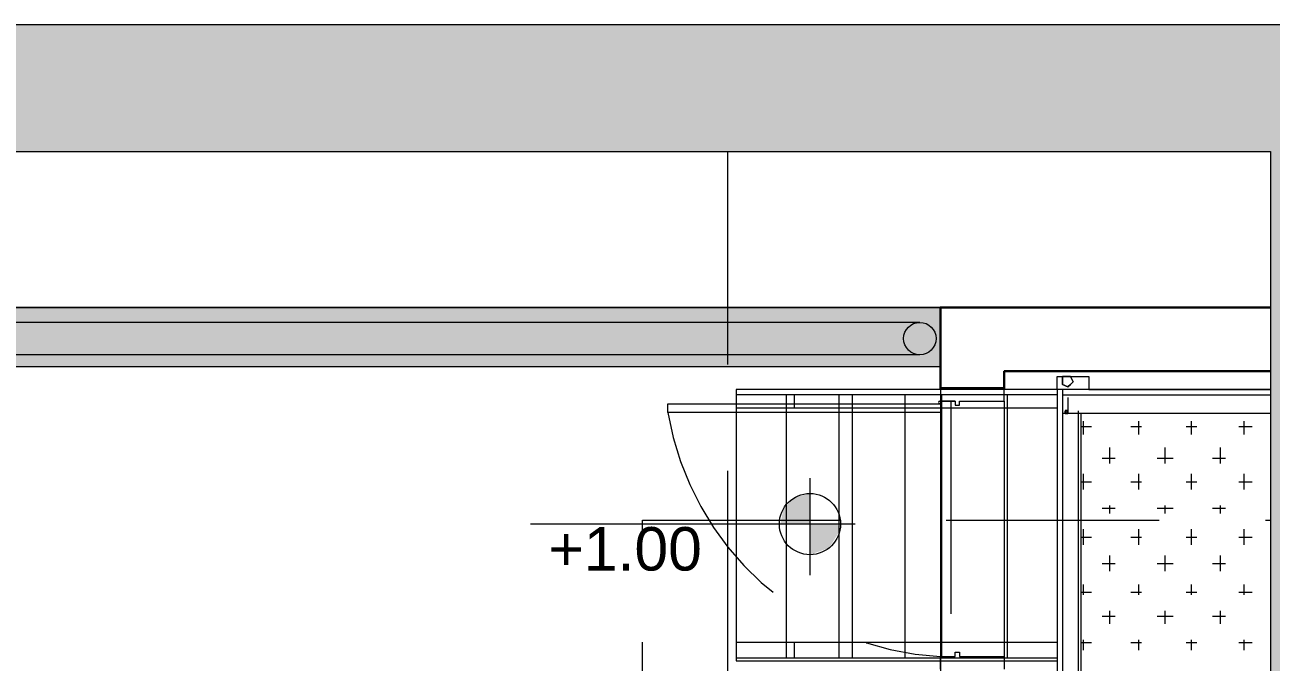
# Model space of a CAD drawing. Header units: metres. Extents: x 149 to 429, y -3 to 162.
# Drawn here: x 363.793 to 366.722, y 108.741 to 110.238 of the extents above; entities that cross this region are included whole.
import ezdxf

# ---------------------------------------------------------------- set-up
doc = ezdxf.new("R2010")
doc.units = ezdxf.units.M
doc.linetypes.add('IMPORT-Dashed _3_', pattern=[0.75, 0.5, -0.25])
doc.layers.add('1053_ARQ_BASE_MATADOURO_2_dwg', color=7, linetype='Continuous', lineweight=5, true_color=0x767676)
doc.layers.add('1053_ARQ_BASE_MATADOURO_dwg', color=7, linetype='Continuous', lineweight=5, true_color=0x767676)
for name, color, linetype, lineweight in [('A-DETL', 7, 'Continuous', 5), ('A-DETL-GENF', 7, 'Continuous', 5), ('A-EQUIPAMENTOS', 7, 'Continuous', 5), ('A-ESQ-PORTAS', 7, 'Continuous', 20), ('A-PAREDE', 7, 'Continuous', 30), ('A-PISO', 7, 'Continuous', 5), ('A-PROJEÇÃO', 7, 'IMPORT-Dashed _3_', 15), ('A-WALL', 7, 'Continuous', 9), ('A_PROJEÇÃO', 7, 'IMPORT-Dashed _3_', 5)]:
    doc.layers.add(name, color=color, linetype=linetype, lineweight=lineweight)
doc.styles.add('Arial_4', font='arial.ttf', dxfattribs={"height": 0.102})

# ---------------------------------------------------------------- blocks, each defined once
blk = doc.blocks.new('1053_ARQ_BASE_MATADOURO_dwg_arq geral tgov-4039641-TÉRREO 1_20 - Dependente 2')
at = {"layer": 'A-ESQ-PORTAS', "color": 253, "true_color": 0xaaaaaa, "flags": 128}
for points in [[(29.3296, 26.1982), (29.3296, 26.1682), (29.3647, 26.1682), (29.3296, 26.1682)], [(29.3647, 26.1682), (29.3647, 26.1582), (29.3747, 26.1582), (29.3747, 26.1682), (29.4796, 26.1682), (29.4796, 26.1982)], [(29.3296, 25.5382), (29.3296, 25.5682), (29.3647, 25.5682), (29.3647, 25.5782), (29.3747, 25.5782), (29.3747, 25.5682), (29.4796, 25.5682), (29.4796, 25.5382)]]:
    blk.add_lwpolyline(points, dxfattribs=at)
blk.add_lwpolyline([(28.6896, 26.1613), (29.3296, 26.1613), (29.3296, 26.1413), (28.6896, 26.1413)], close=True, dxfattribs=at)
at = {"layer": 'A-ESQ-PORTAS', "color": 253, "true_color": 0xaaaaaa}
for start, end in [(0, 180), (180, 0)]:
    blk.add_arc((29.3282, 26.165), 0.003, start, end, dxfattribs=at)
at = {"layer": 'A-PAREDE', "color": 253, "true_color": 0xaaaaaa, "flags": 128}
blk.add_lwpolyline([(30.1053, 26.3882), (29.3296, 26.3882), (29.3296, 26.1982), (29.4796, 26.1982), (29.4796, 26.2382), (30.1053, 26.2382)], dxfattribs=at)
at = {"layer": 'A-PISO', "color": 253, "true_color": 0xaaaaaa}
blk.add_line((29.4796, 26.1682), (29.4796, 25.5682), dxfattribs=at)
at = {"layer": 'A-PROJEÇÃO', "color": 253, "true_color": 0xaaaaaa}
for p, q in [((29.3296, 26.1682), (29.3296, 25.5682)), ((29.3546, 26.1682), (29.3546, 25.5682))]:
    blk.add_line(p, q, dxfattribs=at)
blk.add_arc((29.3672, 26.2541), 0.6869, 189.4446, 266.8656, dxfattribs=at)
at = {"layer": 'A_PROJEÇÃO', "color": 253, "true_color": 0xaaaaaa, "flags": 128}
for points in [[(28.8296, 26.7542), (28.8296, 25.1882), (29.2796, 25.1882)], [(28.6296, 25.1021), (28.6296, 25.8882), (30.1053, 25.8882)]]:
    blk.add_lwpolyline(points, dxfattribs=at)
blk = doc.blocks.new('1053_ARQ_BASE_MATADOURO_dwg_EQUIP-4039643-TÉRREO 1_20 - Dependente 2')
at = {"layer": 'A-EQUIPAMENTOS', "color": 253, "true_color": 0xaaaaaa}
for p, q in [((3.153, 12.9417), (3.153, 13.8914)), ((3.1592, 12.9478), (3.1592, 13.8975)), ((3.1036, 13.5228), (2.3493, 13.5228)), ((2.4668, 12.9046), (2.4668, 13.5228)), ((2.4853, 13.4857), (2.4853, 13.5228)), ((2.5904, 12.9046), (2.5904, 13.5228)), ((2.6213, 12.9046), (2.6213, 13.5228)), ((2.745, 12.9046), (2.745, 13.5228)), ((2.8315, 12.9046), (2.8315, 13.5228)), ((2.9861, 12.9046), (2.9861, 13.5228)), ((3.1654, 13.5043), (3.1654, 13.4795)), ((3.2952, 13.5043), (3.2952, 13.4795)), ((3.4189, 13.5043), (3.4189, 13.4795)), ((3.5425, 13.5043), (3.5425, 13.4795)), ((3.1036, 13.4857), (2.3493, 13.4857)), ((3.1592, 13.4857), (3.1839, 13.4857)), ((3.2767, 13.4857), (3.3014, 13.4857)), ((3.4065, 13.4857), (3.4312, 13.4857)), ((3.5302, 13.4857), (3.5611, 13.4857)), ((3.2272, 13.4424), (3.2272, 13.4115)), ((3.357, 13.4424), (3.357, 13.4115)), ((3.4869, 13.4424), (3.4869, 13.4115)), ((3.2087, 13.4239), (3.2396, 13.4239)), ((3.3385, 13.4239), (3.3756, 13.4239)), ((3.4683, 13.4239), (3.4992, 13.4239)), ((3.1592, 13.3682), (3.1839, 13.3682)), ((3.1654, 13.3744), (3.1654, 13.3497)), ((3.2767, 13.3682), (3.3014, 13.3682)), ((3.2952, 13.3744), (3.2952, 13.3497)), ((3.4065, 13.3682), (3.4312, 13.3682)), ((3.4189, 13.3744), (3.4189, 13.3497)), ((3.5302, 13.3682), (3.5611, 13.3682)), ((3.5425, 13.3744), (3.5425, 13.3497)), ((3.2087, 13.3002), (3.2396, 13.3002)), ((3.2272, 13.3188), (3.2272, 13.2817)), ((3.3385, 13.3002), (3.3756, 13.3002)), ((3.357, 13.3188), (3.357, 13.2817)), ((3.4683, 13.3002), (3.4992, 13.3002)), ((3.4869, 13.3188), (3.4869, 13.2817)), ((3.1592, 13.2384), (3.1839, 13.2384)), ((3.1654, 13.257), (3.1654, 13.2199)), ((3.2767, 13.2384), (3.3014, 13.2384)), ((3.2952, 13.257), (3.2952, 13.2199)), ((3.4065, 13.2384), (3.4312, 13.2384)), ((3.4189, 13.257), (3.4189, 13.2199)), ((3.5302, 13.2384), (3.5611, 13.2384)), ((3.5425, 13.257), (3.5425, 13.2199)), ((3.2272, 13.1828), (3.2272, 13.1642)), ((3.357, 13.1828), (3.357, 13.1642)), ((3.4869, 13.1828), (3.4869, 13.1642)), ((3.2087, 13.1704), (3.2396, 13.1704)), ((3.3385, 13.1704), (3.3756, 13.1704)), ((3.4683, 13.1704), (3.4992, 13.1704)), ((3.1654, 13.1271), (3.1654, 13.09)), ((3.2952, 13.1271), (3.2952, 13.09)), ((3.4189, 13.1271), (3.4189, 13.09)), ((3.5425, 13.1271), (3.5425, 13.09)), ((3.1592, 13.1086), (3.1839, 13.1086)), ((3.2767, 13.1086), (3.3014, 13.1086)), ((3.4065, 13.1086), (3.4312, 13.1086)), ((3.5302, 13.1086), (3.5611, 13.1086)), ((3.2272, 13.0653), (3.2272, 13.0282)), ((3.357, 13.0653), (3.357, 13.0282)), ((3.4869, 13.0653), (3.4869, 13.0282)), ((3.2087, 13.0529), (3.2396, 13.0529)), ((3.3385, 13.0529), (3.3756, 13.0529)), ((3.4683, 13.0529), (3.4992, 13.0529)), ((3.1592, 12.9788), (3.1839, 12.9788)), ((3.1654, 12.9973), (3.1654, 12.9664)), ((3.2767, 12.9788), (3.3014, 12.9788)), ((3.2952, 12.9973), (3.2952, 12.9664)), ((3.4065, 12.9788), (3.4312, 12.9788)), ((3.4189, 12.9973), (3.4189, 12.9664)), ((3.5302, 12.9788), (3.5611, 12.9788)), ((3.5425, 12.9973), (3.5425, 12.9664)), ((3.1159, 12.9478), (3.6045, 12.9478)), ((3.1036, 12.9355), (2.3493, 12.9355)), ((2.4853, 12.9046), (2.4853, 12.9355)), ((3.1036, 12.9046), (2.3493, 12.9046)), ((3.1159, 12.9046), (3.6045, 12.9046))]:
    blk.add_line(p, q, dxfattribs=at)
at = {"layer": 'A-EQUIPAMENTOS', "color": 253, "lineweight": 20, "true_color": 0xaaaaaa}
blk.add_line((3.1283, 12.9107), (3.1283, 12.9417), dxfattribs=at)
at = {"layer": 'A-EQUIPAMENTOS', "color": 253, "true_color": 0xaaaaaa, "flags": 128}
for points in [[(3.1159, 12.8922), (3.1159, 13.947), (3.0974, 13.9346)], [(3.6045, 12.8922), (3.1036, 12.8922), (3.1036, 13.947), (3.6045, 13.947)], [(3.1036, 12.8922), (2.3493, 12.8922), (2.3493, 13.529), (3.1036, 13.529)], [(3.1778, 12.8922), (3.1036, 12.8922), (3.1036, 12.8613), (3.1778, 12.8613), (3.1778, 12.8922), (3.6045, 12.8922)]]:
    blk.add_lwpolyline(points, dxfattribs=at)
at = {"layer": 'A-EQUIPAMENTOS', "color": 253, "lineweight": 25, "true_color": 0xaaaaaa, "flags": 128}
blk.add_lwpolyline([(3.1221, 12.9417), (3.1221, 12.9478), (3.1283, 12.9478), (3.1283, 12.9417)], close=True, dxfattribs=at)
at = {"layer": 'A-EQUIPAMENTOS', "color": 253, "true_color": 0xaaaaaa, "flags": 128}
blk.add_lwpolyline([(3.1407, 12.8737), (3.1345, 12.8613), (3.1283, 12.8613), (3.1159, 12.8613), (3.1159, 12.8737), (3.1159, 12.8798), (3.1283, 12.886), (3.1345, 12.8798), (3.1407, 12.8737), (3.1345, 12.8798), (3.1283, 12.886), (3.1159, 12.8798), (3.1159, 12.8737), (3.1159, 12.8613), (3.1283, 12.8613), (3.1345, 12.8613), (3.1407, 12.8737), (3.1345, 12.8613), (3.1283, 12.8613), (3.1159, 12.8613), (3.1159, 12.8737), (3.1159, 12.8798), (3.1283, 12.886), (3.1345, 12.8798)], close=True, dxfattribs=at)
blk = doc.blocks.new('1053_ARQ_BASE_MATADOURO_dwg_ARQ GALPAO TGOV-4039645-TÉRREO 1_20 - Dependente 2')
at = {"extrusion": (0, 0, -1), "zscale": -1, "rotation": 180}
blk.add_blockref('1053_ARQ_BASE_MATADOURO_dwg_EQUIP-4039643-TÉRREO 1_20 - Dependente 2', (15.564, 29.2313), dxfattribs=at)
blk = doc.blocks.new('1053_ARQ_BASE_MATADOURO_dwg-3625622-TÉRREO 1_20 - Dependente 2')
for name, p in [('1053_ARQ_BASE_MATADOURO_dwg_arq geral tgov-4039641-TÉRREO 1_20 - Dependente 2', (130.2098, 83.186)), ('1053_ARQ_BASE_MATADOURO_dwg_ARQ GALPAO TGOV-4039645-TÉRREO 1_20 - Dependente 2', (172.2746, 93.0419))]:
    blk.add_blockref(name, p)
blk = doc.blocks.new('1053_ARQ_BASE_MATADOURO_2_dwg-3637054-TÉRREO 1_20 - Dependente 2')
at = {"layer": 'A-PISO', "true_color": 0xe2e2e2}
h = blk.add_hatch(color=254, dxfattribs=at)
h.paths.add_polyline_path([(159.233, 75.8793), (159.233, 75.9512), (159.197, 75.9415), (159.1707, 75.9152), (159.1635, 75.8793), (159.2144, 75.8793)])
h.paths.add_polyline_path([(159.233, 75.8074), (159.2778, 75.8231), (159.303, 75.8633), (159.2977, 75.8793), (159.233, 75.8793), (159.233, 75.8092)])
at = {"layer": 'A-PISO', "color": 253, "true_color": 0xaaaaaa}
for p, q in [((159.4912, 76.353), (139.8363, 76.353)), ((159.4912, 76.2768), (139.8363, 76.2768)), ((159.233, 75.9868), (159.233, 75.7596)), ((159.3394, 75.8793), (158.5765, 75.8793))]:
    blk.add_line(p, q, dxfattribs=at)
at = {"layer": 'A-PISO', "color": 253, "true_color": 0xaaaaaa, "flags": 128}
blk.add_lwpolyline([(139.3239, 76.3882), (159.5394, 76.3882), (159.5394, 76.2382), (159.5394, 75.3282)], dxfattribs=at)
at = {"layer": 'A-PISO', "color": 253, "true_color": 0xaaaaaa}
for centre, radius in [((159.4912, 76.3149), 0.0381), ((159.233, 75.8793), 0.0719)]:
    blk.add_circle(centre, radius, dxfattribs=at)
at = {"layer": 'A-PISO', "insert": (158.6186, 75.8721), "char_height": 0.102, "width": 0.430791, "attachment_point": 1, "line_spacing_factor": 0.941778, "style": 'Arial_4'}
blk.add_mtext('+1.00', dxfattribs=at)

msp = doc.modelspace()

# ---------------------------------------------------------------- hatches: boundary and pattern name
at = {"layer": 'A-DETL-GENF', "true_color": 0xffff00}
h = msp.add_hatch(color=2, dxfattribs=at)
h.paths.add_polyline_path([(365.8845, 99.7704), (366.9273, 99.7791), (366.9273, 110.2375), (345.3444, 110.2375), (345.3444, 99.7704), (365.7098, 99.7704)])
h.paths.add_polyline_path([(348.6358, 99.8939), (345.729, 99.8939), (345.729, 109.9402), (366.7201, 109.9402), (366.7201, 99.8939), (349.5005, 99.8939)])
at = {"layer": 'A-WALL', "true_color": 0xeaeaea, "transparency": 33554483}
msp.add_hatch(color=254, dxfattribs=at).paths.add_polyline_path([(365.6194, 109.4342), (365.9444, 109.4342), (365.9444, 109.5742), (346.2892, 109.5742), (346.2892, 109.4342), (365.6021, 109.4342)])

# ---------------------------------------------------------------- linework, layer by layer
at = {"layer": 'A-DETL'}
for p, q in [((366.9273, 110.2375), (345.3444, 110.2375)), ((345.729, 109.9402), (366.7201, 109.9402)), ((366.7201, 109.9402), (366.7201, 99.8939))]:
    msp.add_line(p, q, dxfattribs=at)
at = {"layer": 'A-WALL', "color": 253, "true_color": 0xb6b6b6}
for q in [(346.2892, 109.5742), (365.9444, 109.4342)]:
    msp.add_line((365.9444, 109.5742), q, dxfattribs=at)
at = {"layer": 'A-WALL', "color": 253, "true_color": 0xaaaaaa}
msp.add_line((365.9444, 109.4342), (346.2892, 109.4342), dxfattribs=at)

# ---------------------------------------------------------------- block references
at = {"layer": '1053_ARQ_BASE_MATADOURO_2_dwg', "color": 253, "true_color": 0xaaaaaa}
msp.add_blockref('1053_ARQ_BASE_MATADOURO_2_dwg-3637054-TÉRREO 1_20 - Dependente 2', (206.405, 33.186), dxfattribs=at)
at = {"layer": '1053_ARQ_BASE_MATADOURO_dwg', "color": 253, "true_color": 0xaaaaaa}
msp.add_blockref('1053_ARQ_BASE_MATADOURO_dwg-3625622-TÉRREO 1_20 - Dependente 2', (206.405, 0), dxfattribs=at)

doc.saveas('drawing.dxf')
